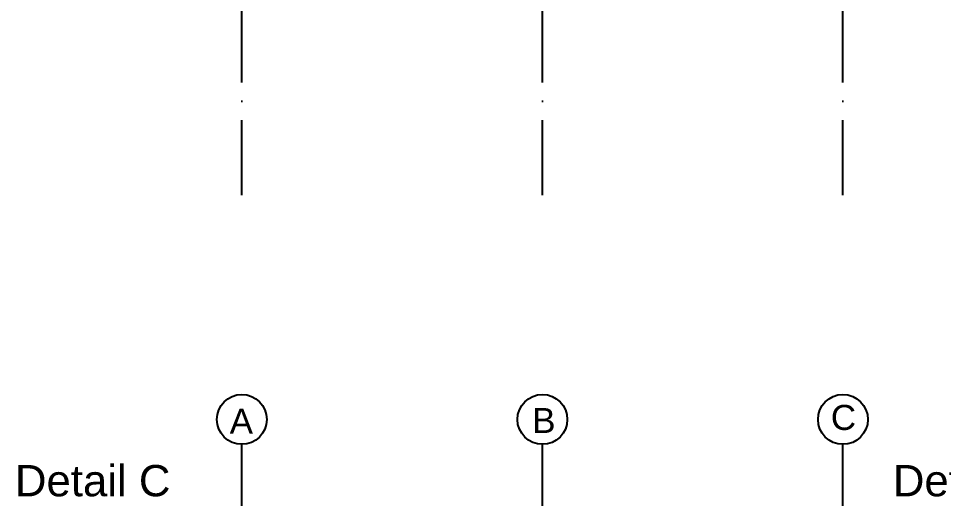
# Model space of a CAD drawing. Header units: millimetres. Extents: x 1924 to 471109, y -30014 to 109986.
# Drawn here: x 416379 to 431150, y 33062 to 40730 of the extents above; entities that cross this region are included whole.
import ezdxf

# ---------------------------------------------------------------- set-up
doc = ezdxf.new("R2010")
doc.units = ezdxf.units.MM
doc.header["$LTSCALE"] = 100
doc.linetypes.add('ACAD_ISO10W100', pattern=[18, 12, -3, 0, -3])
doc.layers.add('detaily', color=10, linetype='Continuous')
doc.layers.add('osy objektu', color=130, linetype='ACAD_ISO10W100', plot=False)
doc.layers.add('osy objektu text', color=130, linetype='Continuous', plot=False)
doc.styles.add('osy', font='arial.ttf', dxfattribs={"height": 400})
doc.styles.add('rez', font='arial.ttf', dxfattribs={"height": 500})

msp = doc.modelspace()

# ---------------------------------------------------------------- linework, layer by layer
at = {"layer": 'osy objektu'}
for p, q in [((419944.915, 37907.745), (419944.915, 70907.745)), ((424744.915, 37907.745), (424744.915, 70907.745)), ((429544.915, 37907.745), (429544.915, 70907.745)), ((419944.915, 25590.705), (419944.915, 33927.617)), ((424744.915, 25590.705), (424744.915, 33927.617)), ((429544.915, 25590.705), (429544.915, 33927.617))]:
    msp.add_line(p, q, dxfattribs=at)
at = {"layer": 'osy objektu text'}
for centre in [(419944.915, 34325.857), (424744.915, 34325.857), (429544.915, 34325.857)]:
    msp.add_circle(centre, 398.24, dxfattribs=at)

# ---------------------------------------------------------------- texts
at = {"layer": 'detaily', "char_height": 500, "style": 'rez'}
for s, insert, attachment_point in [('Detail C', (416321.563, 33597.493), 1), ('Detail D', (432825.488, 33597.493), 3)]:
    msp.add_mtext_dynamic_manual_height_columns(s, width=3503.98825, gutter_width=1500, heights=[782.753], dxfattribs=dict(at, insert=insert, attachment_point=attachment_point))
at = {"layer": 'osy objektu text', "char_height": 400, "attachment_point": 1, "style": 'osy'}
for s, insert in [('A', (419751.241, 34496.904)), ('B', (424582.015, 34508.664)), ('C', (429351.241, 34557.113))]:
    msp.add_mtext_dynamic_manual_height_columns(s, width=3598.57763, gutter_width=2000, heights=[0], dxfattribs=dict(at, insert=insert))

doc.saveas('drawing.dxf')
